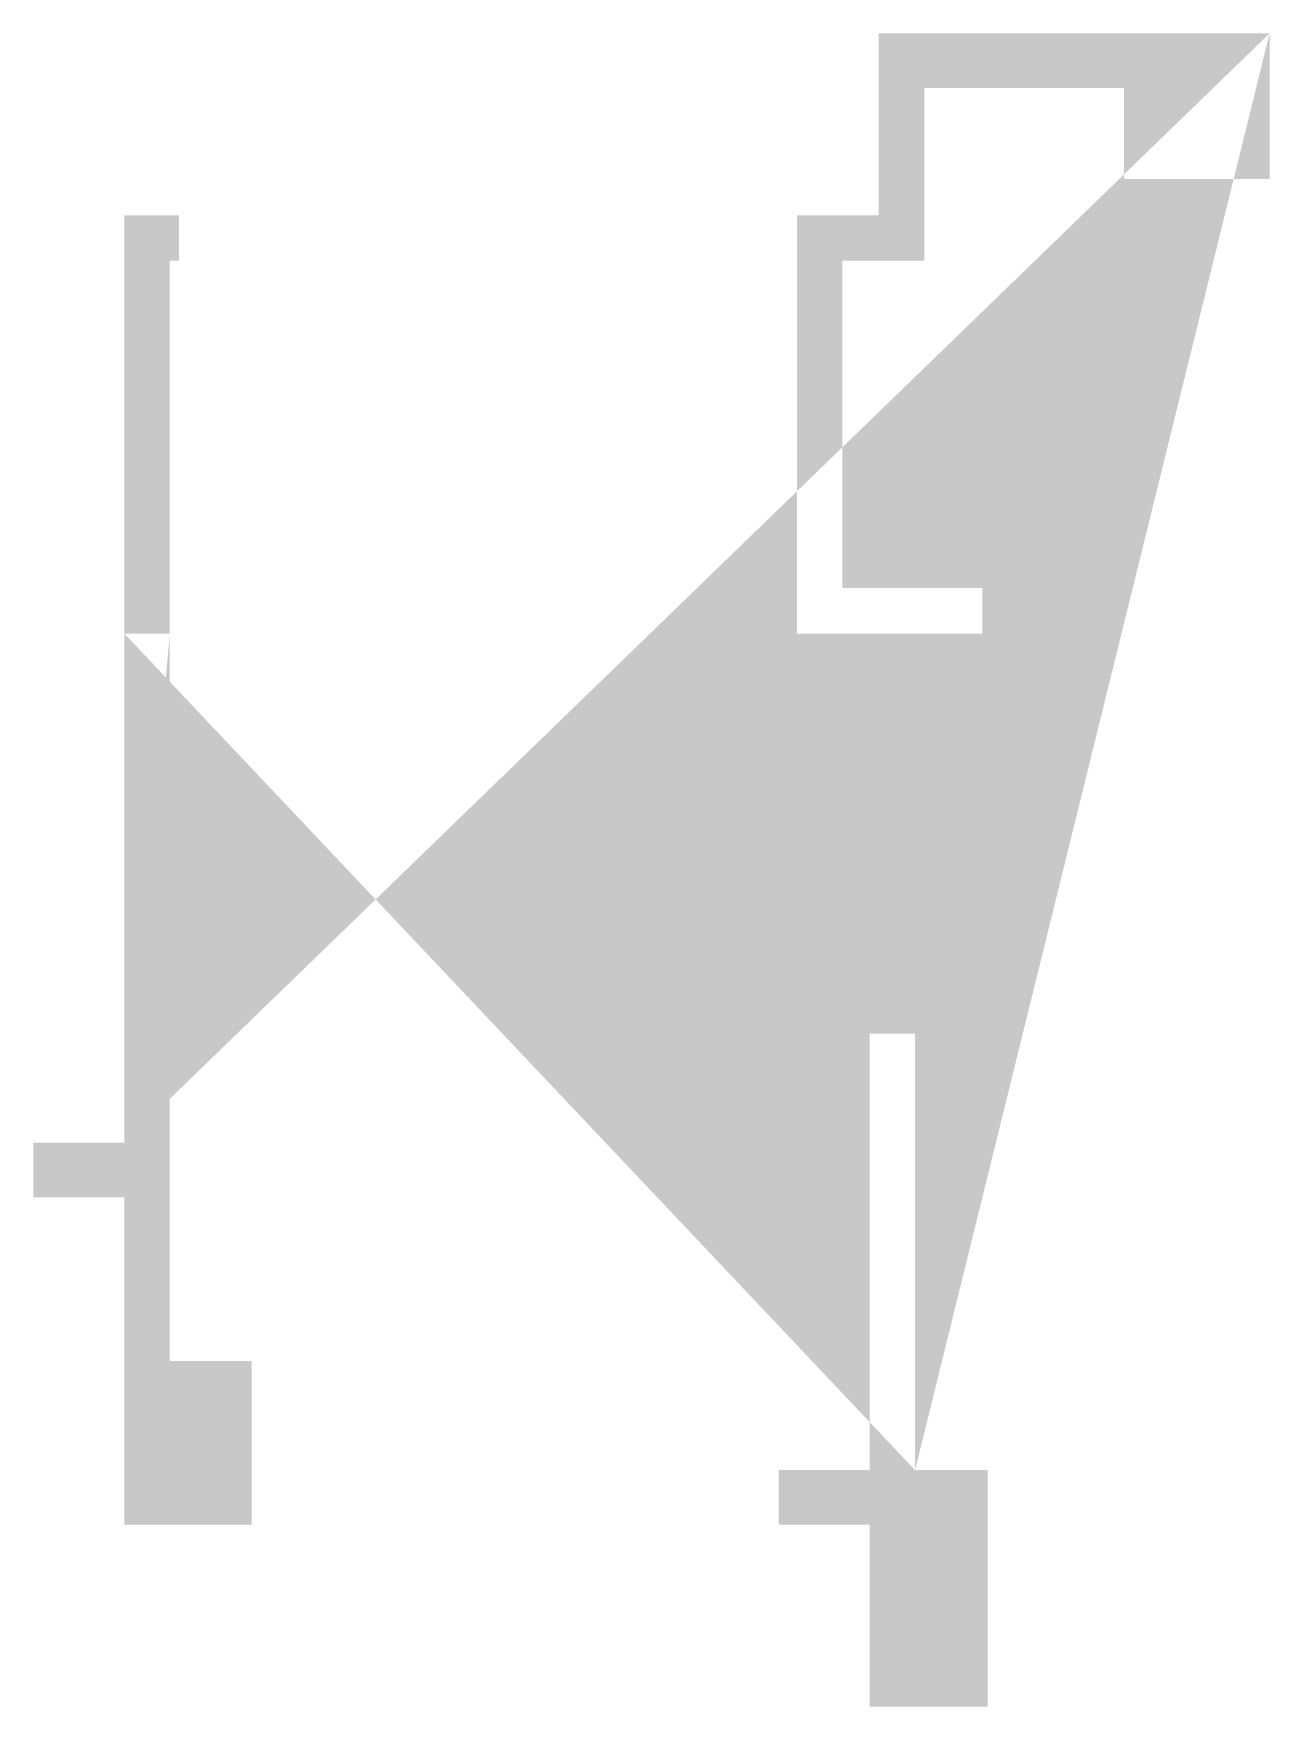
# Model space of a CAD drawing. Header units: millimetres. Extents: x 110215 to 630040, y -488650 to 141897.
# Drawn here: x 475048 to 481848, y 41643 to 50843 of the extents above; entities that cross this region are included whole.
import ezdxf

# ---------------------------------------------------------------- set-up
doc = ezdxf.new("R2010")
doc.units = ezdxf.units.MM
doc.header["$LTSCALE"] = 1000
doc.layers.add('0-100c墙体填充', color=250, linetype='Continuous')

msp = doc.modelspace()

# ---------------------------------------------------------------- hatches: boundary and pattern name
at = {"layer": '0-100c墙体填充'}
h = msp.add_hatch(color=256, dxfattribs=at)
edge = h.paths.add_edge_path()
edge.add_line((481848.4, 50842.4), (481848.4, 50042.4))
edge.add_line((481848.4, 50042.4), (481048.4, 50042.4))
edge.add_line((481048.4, 50042.4), (481048.4, 50543))
edge.add_line((481048.4, 50543), (479948.4, 50543))
edge.add_line((479948.4, 50543), (479948.4, 49593))
edge.add_line((479948.4, 49593), (479498.4, 49593))
edge.add_line((479498.4, 49593), (479498.4, 47792.9))
edge.add_line((479498.4, 47792.9), (480268.4, 47792.9))
edge.add_line((480268.4, 47792.9), (480268.4, 47542.9))
edge.add_line((480268.4, 47542.9), (479248.4, 47542.9))
edge.add_line((479248.4, 47542.9), (479248.4, 49843))
edge.add_line((479248.4, 49843), (479698.4, 49843))
edge.add_line((479698.4, 49843), (479698.4, 50843))
edge.add_line((479698.4, 50843), (481848.4, 50843))
edge.add_line((475548.3, 44742.2), (475548.5, 47542.7))
edge.add_line((475798.5, 47542.7), (475798.1, 43542.7))
edge.add_line((475798.1, 43542.7), (476248.3, 43542.2))
edge.add_line((476248.3, 43542.2), (476248.3, 42642.2))
edge.add_line((476248.3, 42642.2), (475548.4, 42642.9))
edge.add_line((475548.4, 42642.9), (475548.4, 44443))
edge.add_line((475548.4, 44443), (475048.4, 44443))
edge.add_line((475048.4, 44443), (475048.4, 44743))
edge.add_line((475048.4, 44743), (475548.4, 44743))
edge.add_line((475798.4, 47542.7), (475798.4, 49592.9))
edge.add_line((475798.4, 49592.9), (475848.4, 49592.9))
edge.add_line((475848.4, 49592.9), (475848.4, 49842.9))
edge.add_line((475848.4, 49842.9), (475548.4, 49842.9))
edge.add_line((475548.4, 49842.9), (475548.4, 47542.7))
edge.add_line((479898.4, 42942.6), (480298.3, 42942.6))
edge.add_line((480298.3, 42942.6), (480298.3, 41642.6))
edge.add_line((480298.3, 41642.6), (479648.4, 41642.6))
edge.add_line((479648.4, 41642.6), (479648.4, 42643.4))
edge.add_line((479148.6, 42643.4), (479648.6, 42643.4))
edge.add_line((479150.1, 42642.9), (479148.4, 42643))
edge.add_line((479148.4, 42643), (479148.4, 42943))
edge.add_line((479148.4, 42943), (479648.4, 42943))
edge.add_line((479648.4, 42943), (479648.4, 45342.9))
edge.add_line((479648.4, 45342.9), (479898.4, 45342.9))
edge.add_line((479898.4, 45342.9), (479898.4, 42942.8))

doc.saveas('drawing.dxf')
